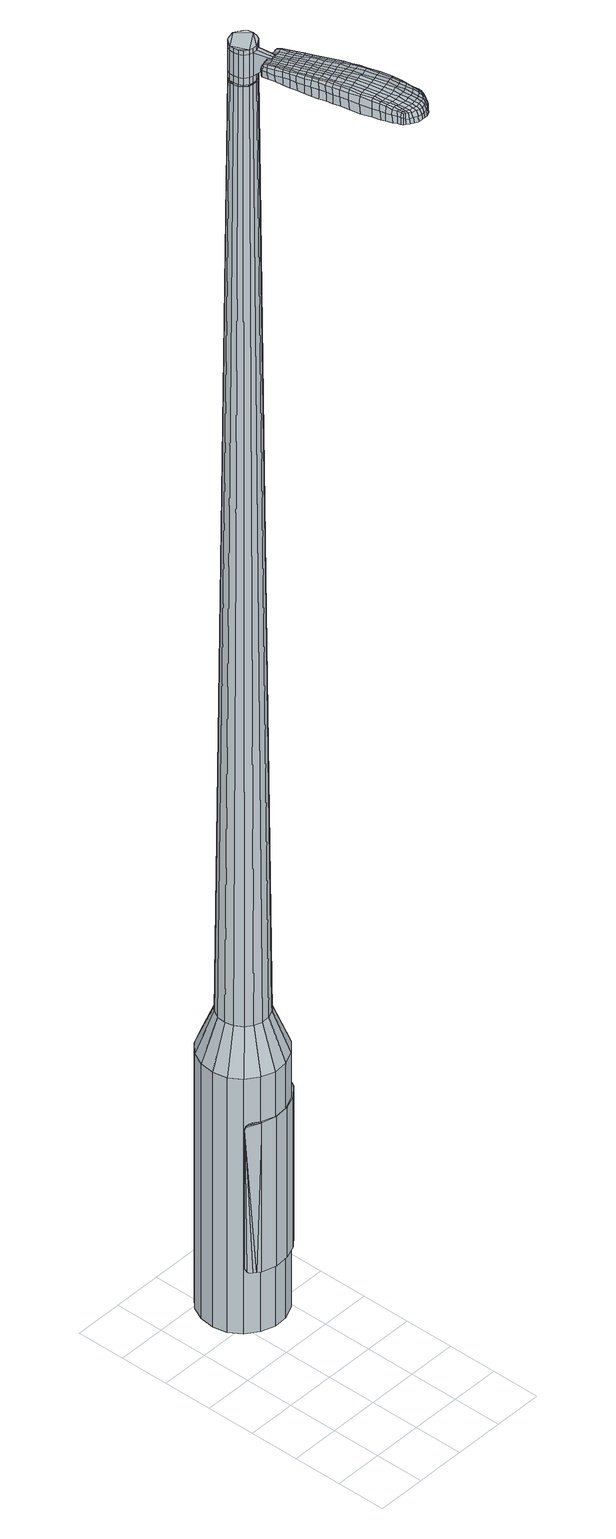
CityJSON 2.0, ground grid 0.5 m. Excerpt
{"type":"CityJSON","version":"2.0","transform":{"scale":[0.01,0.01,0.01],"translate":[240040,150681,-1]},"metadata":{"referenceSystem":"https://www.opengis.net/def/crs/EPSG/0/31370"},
"CityObjects":{
"object1":{"type":"GenericCityObject","attributes":{"cluster":826,"mean_distance_to_centroid":0.314,"new_centroid_x":240040.73,"new_centroid_y":150683.24,"mean_distance_to_camera":9.66,"H1":10.54,"H2":10,"Z_final":110.81,"cluster2":-1,"proj_x":240033.85,"proj_y":150684.79,"id_line":24051,"bearing_l":12.71,"distance":7.05,"orientation":"right","G_obj":282.71},"geometry":[{"type":"MultiSurface","lod":"2","boundaries":[[[0,1,2,3]],[[1,4,5,2]],[[4,6,7,5]],[[6,8,9,7]],[[8,10,11,9]],[[10,12,13,11]],[[12,14,15,13]],[[14,16,17,15]],[[16,18,19,17]],[[18,20,21,19]],[[20,22,23,21]],[[22,24,25,23]],[[24,26,27,25]],[[26,28,29,27]],[[28,30,31,29]],[[30,32,33,31]],[[32,34,35,33]],[[34,0,3,35]],[[36,37,38,39]],[[38,40,41,42]],[[41,43,42]],[[42,44,45,46]],[[45,47,46]],[[46,48,49,50]],[[49,51,50]],[[42,46,50,38]],[[50,52,39,38]],[[53,36,39]],[[2,5,7,35]],[[7,9,11,15]],[[11,13,15]],[[15,17,19,23]],[[19,21,23]],[[23,25,27,31]],[[27,29,31]],[[15,23,31,7]],[[31,33,35,7]],[[3,2,35]],[[1,0,54,55]],[[0,34,56,54]],[[34,32,57,56]],[[32,30,58,57]],[[30,28,59,58]],[[28,26,60,59]],[[26,24,61,60]],[[24,22,62,61]],[[22,20,63,62]],[[20,18,64,63]],[[18,16,65,64]],[[16,14,66,65]],[[14,12,67,66]],[[12,10,68,67]],[[10,8,69,68]],[[8,6,70,69]],[[6,4,71,70]],[[4,1,55,71]],[[55,54,72,73]],[[54,56,74,72]],[[56,57,75,74]],[[57,58,76,75]],[[58,59,77,76]],[[59,60,78,77]],[[60,61,79,78]],[[61,62,80,79]],[[62,63,81,80]],[[63,64,82,81]],[[64,65,83,82]],[[65,66,84,83]],[[66,67,85,84]],[[67,68,86,85]],[[68,69,87,86]],[[69,70,88,87]],[[70,71,89,88]],[[71,55,73,89]],[[90,91,92,93]],[[74,94,91,90]],[[95,96,94,74]],[[97,98,96,95]],[[99,100,98,97]],[[101,102,100,99]],[[79,103,102,101]],[[80,104,103,79]],[[105,106,104,80]],[[82,107,106,105]],[[108,109,107,82]],[[110,111,109,108]],[[112,113,111,110]],[[86,114,113,112]],[[87,115,114,86]],[[116,117,115,87]],[[118,119,117,116]],[[93,92,119,118]],[[120,121,122,123]],[[124,120,123,125]],[[126,124,125,127]],[[128,126,127,129]],[[130,128,129,131]],[[132,130,131,133]],[[134,132,133,135]],[[136,134,135,137]],[[138,136,137,139]],[[140,138,139,141]],[[142,140,141,143]],[[144,142,143,145]],[[146,144,145,147]],[[148,146,147,149]],[[150,148,149,151]],[[152,150,151,153]],[[73,72,90,93]],[[72,74,90]],[[75,95,74]],[[75,76,97,95]],[[76,77,99,97]],[[77,78,101,99]],[[78,79,101]],[[81,105,80]],[[81,82,105]],[[83,108,82]],[[83,84,110,108]],[[84,85,112,110]],[[85,86,112]],[[88,116,87]],[[88,89,118,116]],[[89,73,93,118]],[[154,155,92,91]],[[155,156,119,92]],[[156,157,117,119]],[[157,115,117]],[[158,113,114]],[[158,159,111,113]],[[159,160,109,111]],[[160,107,109]],[[161,106,107]],[[161,104,106]],[[162,102,103]],[[162,163,100,102]],[[163,164,98,100]],[[164,165,96,98]],[[165,94,96]],[[154,91,94]],[[39,52,152,166]],[[155,154,167,153]],[[53,39,166,121]],[[154,94,122,167]],[[36,53,121,120]],[[94,165,123,122]],[[37,36,120,124]],[[165,164,125,123]],[[38,37,124,126]],[[164,163,127,125]],[[40,38,126,128]],[[163,162,129,127]],[[41,40,128,130]],[[162,103,131,129]],[[43,41,130,132]],[[103,104,133,131]],[[42,43,132,134]],[[104,161,135,133]],[[44,42,134,136]],[[161,107,137,135]],[[45,44,136,138]],[[107,160,139,137]],[[47,45,138,140]],[[160,159,141,139]],[[46,47,140,142]],[[159,158,143,141]],[[48,46,142,144]],[[158,114,145,143]],[[49,48,144,146]],[[114,115,147,145]],[[51,49,146,148]],[[115,157,149,147]],[[50,51,148,150]],[[157,156,151,149]],[[52,50,150,152]],[[156,155,153,151]],[[152,153,168,169]],[[153,167,170,168]],[[167,122,171,170]],[[122,121,172,171]],[[121,166,173,172]],[[166,152,169,173]],[[174,175,176,177]],[[178,174,177,179]],[[174,178,180,181]],[[175,174,181,182]],[[183,184,185,186]],[[187,183,186,188]],[[183,187,189,190]],[[184,183,190,191]],[[192,193,194,195]],[[196,192,195,197]],[[192,196,198,199]],[[193,192,199,200]],[[201,202,203,204]],[[205,201,204,206]],[[201,205,207,208]],[[202,201,208,209]],[[210,211,212,213]],[[214,210,213,215]],[[210,214,216,217]],[[211,210,217,218]],[[219,220,221,222]],[[223,219,222,224]],[[219,223,225,226]],[[220,219,226,227]],[[228,229,230,231]],[[220,228,231,221]],[[228,220,227,232]],[[229,228,232,233]],[[234,235,236,237]],[[229,234,237,230]],[[234,229,233,238]],[[235,234,238,239]],[[240,178,179,241]],[[235,240,241,236]],[[240,235,239,242]],[[178,240,242,180]],[[243,244,245,246]],[[247,243,246,248]],[[243,247,249,250]],[[244,243,250,251]],[[252,253,254,255]],[[244,252,255,245]],[[252,244,251,256]],[[253,252,256,257]],[[258,259,260,261]],[[253,258,261,254]],[[258,253,257,262]],[[259,258,262,263]],[[264,265,266,267]],[[259,264,267,260]],[[264,259,263,268]],[[265,264,268,269]],[[270,175,182,271]],[[265,270,271,266]],[[270,265,269,272]],[[175,270,272,176]],[[273,274,275,276]],[[277,273,276,278]],[[273,277,279,280]],[[274,273,280,281]],[[282,283,284,285]],[[274,282,285,275]],[[282,274,281,286]],[[283,282,286,287]],[[288,289,290,291]],[[283,288,291,284]],[[288,283,287,292]],[[289,288,292,293]],[[294,187,188,295]],[[289,294,295,290]],[[294,289,293,296]],[[187,294,296,189]],[[297,298,299,300]],[[301,297,300,302]],[[297,301,303,304]],[[298,297,304,305]],[[306,307,308,309]],[[298,306,309,299]],[[306,298,305,310]],[[307,306,310,311]],[[312,313,314,315]],[[307,312,315,308]],[[312,307,311,316]],[[313,312,316,317]],[[318,319,320,321]],[[313,318,321,314]],[[318,313,317,322]],[[319,318,322,323]],[[324,184,191,325]],[[319,324,325,320]],[[324,319,323,326]],[[184,324,326,185]],[[327,213,212,328]],[[329,327,328,330]],[[327,329,331,332]],[[213,327,332,215]],[[333,329,330,334]],[[335,333,334,336]],[[333,335,337,338]],[[329,333,338,331]],[[339,335,336,340]],[[341,339,340,342]],[[339,341,343,344]],[[335,339,344,337]],[[345,341,342,346]],[[347,345,346,348]],[[345,347,349,350]],[[341,345,350,343]],[[351,347,348,352]],[[202,351,352,203]],[[351,202,209,353]],[[347,351,353,349]],[[354,355,200,199]],[[356,354,199,198]],[[354,356,357,358]],[[355,354,358,359]],[[360,361,359,358]],[[362,360,358,357]],[[360,362,363,364]],[[361,360,364,365]],[[366,367,365,364]],[[368,366,364,363]],[[366,368,369,370]],[[367,366,370,371]],[[372,373,371,370]],[[374,372,370,369]],[[372,374,207,205]],[[373,372,205,206]],[[375,376,377,378]],[[277,375,378,279]],[[375,277,278,379]],[[376,375,379,380]],[[381,196,197,382]],[[376,381,382,377]],[[381,376,380,383]],[[196,381,383,198]],[[384,385,386,387]],[[223,384,387,225]],[[384,223,224,388]],[[385,384,388,389]],[[390,391,392,393]],[[385,390,393,386]],[[390,385,389,394]],[[391,390,394,395]],[[396,193,200,397]],[[391,396,397,392]],[[396,391,395,398]],[[193,396,398,194]],[[399,400,401,402]],[[181,399,402,182]],[[399,181,180,403]],[[400,399,403,404]],[[405,406,407,408]],[[400,405,408,401]],[[405,400,404,409]],[[406,405,409,410]],[[411,204,203,412]],[[406,411,412,407]],[[411,406,410,413]],[[204,411,413,206]],[[414,415,416,417]],[[186,414,417,188]],[[414,186,185,418]],[[415,414,418,419]],[[420,208,207,421]],[[415,420,421,416]],[[420,415,419,422]],[[208,420,422,209]],[[423,424,425,426]],[[301,423,426,303]],[[423,301,302,427]],[[424,423,427,428]],[[429,214,215,430]],[[424,429,430,425]],[[429,424,428,431]],[[214,429,431,216]],[[432,433,434,435]],[[247,432,435,249]],[[432,247,248,436]],[[433,432,436,437]],[[438,439,440,441]],[[433,438,441,434]],[[438,433,437,442]],[[439,438,442,443]],[[444,211,218,445]],[[439,444,445,440]],[[444,439,443,446]],[[211,444,446,212]],[[447,448,437,436]],[[246,447,436,248]],[[447,246,245,449]],[[448,447,449,450]],[[451,452,443,442]],[[448,451,442,437]],[[451,448,450,453]],[[452,451,453,454]],[[455,328,212,446]],[[452,455,446,443]],[[455,452,454,456]],[[328,455,456,330]],[[457,458,459,460]],[[304,457,460,305]],[[457,304,303,426]],[[458,457,426,425]],[[461,332,331,462]],[[458,461,462,459]],[[461,458,425,430]],[[332,461,430,215]],[[463,464,450,449]],[[255,463,449,245]],[[463,255,254,465]],[[464,463,465,466]],[[467,468,454,453]],[[464,467,453,450]],[[467,464,466,469]],[[468,467,469,470]],[[471,334,330,456]],[[468,471,456,454]],[[471,468,470,472]],[[334,471,472,336]],[[473,474,475,476]],[[310,473,476,311]],[[473,310,305,460]],[[474,473,460,459]],[[477,338,337,478]],[[474,477,478,475]],[[477,474,459,462]],[[338,477,462,331]],[[479,480,466,465]],[[261,479,465,254]],[[479,261,260,481]],[[480,479,481,482]],[[483,484,470,469]],[[480,483,469,466]],[[483,480,482,485]],[[484,483,485,486]],[[487,340,336,472]],[[484,487,472,470]],[[487,484,486,488]],[[340,487,488,342]],[[489,490,491,492]],[[316,489,492,317]],[[489,316,311,476]],[[490,489,476,475]],[[493,344,343,494]],[[490,493,494,491]],[[493,490,475,478]],[[344,493,478,337]],[[495,496,482,481]],[[267,495,481,260]],[[495,267,266,497]],[[496,495,497,498]],[[499,500,486,485]],[[496,499,485,482]],[[499,496,498,501]],[[500,499,501,502]],[[503,346,342,488]],[[500,503,488,486]],[[503,500,502,504]],[[346,503,504,348]],[[505,506,507,508]],[[322,505,508,323]],[[505,322,317,492]],[[506,505,492,491]],[[509,350,349,510]],[[506,509,510,507]],[[509,506,491,494]],[[350,509,494,343]],[[511,512,498,497]],[[271,511,497,266]],[[511,271,182,402]],[[512,511,402,401]],[[513,514,502,501]],[[512,513,501,498]],[[513,512,401,408]],[[514,513,408,407]],[[515,352,348,504]],[[514,515,504,502]],[[515,514,407,412]],[[352,515,412,203]],[[516,517,419,418]],[[326,516,418,185]],[[516,326,323,508]],[[517,516,508,507]],[[518,353,209,422]],[[517,518,422,419]],[[518,517,507,510]],[[353,518,510,349]],[[519,520,380,379]],[[276,519,379,278]],[[519,276,275,521]],[[520,519,521,522]],[[523,356,198,383]],[[520,523,383,380]],[[523,520,522,524]],[[356,523,524,357]],[[525,526,527,528]],[[226,525,528,227]],[[525,226,225,387]],[[526,525,387,386]],[[529,530,531,532]],[[526,529,532,527]],[[529,526,386,393]],[[530,529,393,392]],[[533,355,359,534]],[[530,533,534,531]],[[533,530,392,397]],[[355,533,397,200]],[[535,536,522,521]],[[285,535,521,275]],[[535,285,284,537]],[[536,535,537,538]],[[539,362,357,524]],[[536,539,524,522]],[[539,536,538,540]],[[362,539,540,363]],[[541,542,543,544]],[[232,541,544,233]],[[541,232,227,528]],[[542,541,528,527]],[[545,546,547,548]],[[542,545,548,543]],[[545,542,527,532]],[[546,545,532,531]],[[549,361,365,550]],[[546,549,550,547]],[[549,546,531,534]],[[361,549,534,359]],[[551,552,538,537]],[[291,551,537,284]],[[551,291,290,553]],[[552,551,553,554]],[[555,368,363,540]],[[552,555,540,538]],[[555,552,554,556]],[[368,555,556,369]],[[557,558,559,560]],[[238,557,560,239]],[[557,238,233,544]],[[558,557,544,543]],[[561,562,563,564]],[[558,561,564,559]],[[561,558,543,548]],[[562,561,548,547]],[[565,367,371,566]],[[562,565,566,563]],[[565,562,547,550]],[[367,565,550,365]],[[567,568,554,553]],[[295,567,553,290]],[[567,295,188,417]],[[568,567,417,416]],[[569,374,369,556]],[[568,569,556,554]],[[569,568,416,421]],[[374,569,421,207]],[[570,571,404,403]],[[242,570,403,180]],[[570,242,239,560]],[[571,570,560,559]],[[572,573,410,409]],[[571,572,409,404]],[[572,571,559,564]],[[573,572,564,563]],[[574,373,206,413]],[[573,574,413,410]],[[574,573,563,566]],[[373,574,566,371]],[[575,576,577,578]],[[578,577,579,580]],[[581,579,577,582]],[[582,577,576,583]],[[584,585,586,587]],[[587,586,588,589]],[[590,588,586,591]],[[591,586,585,592]],[[593,594,595,596]],[[596,595,597,598]],[[599,597,595,600]],[[600,595,594,601]],[[602,603,604,605]],[[605,604,606,607]],[[608,606,604,609]],[[609,604,603,610]],[[611,612,613,614]],[[614,613,615,616]],[[617,615,613,618]],[[618,613,612,619]],[[620,621,622,623]],[[623,622,624,625]],[[626,624,622,627]],[[627,622,621,628]],[[629,630,631,632]],[[632,631,621,620]],[[628,621,631,633]],[[633,631,630,634]],[[635,636,637,638]],[[638,637,630,629]],[[634,630,637,639]],[[639,637,636,640]],[[580,579,641,642]],[[642,641,636,635]],[[640,636,641,643]],[[643,641,579,581]],[[644,645,646,647]],[[647,646,648,649]],[[650,648,646,651]],[[651,646,645,652]],[[653,654,655,656]],[[656,655,645,644]],[[652,645,655,657]],[[657,655,654,658]],[[659,660,661,662]],[[662,661,654,653]],[[658,654,661,663]],[[663,661,660,664]],[[665,666,667,668]],[[668,667,660,659]],[[664,660,667,669]],[[669,667,666,670]],[[583,576,671,672]],[[672,671,666,665]],[[670,666,671,673]],[[673,671,576,575]],[[674,675,676,677]],[[677,676,678,679]],[[680,678,676,681]],[[681,676,675,682]],[[683,684,685,686]],[[686,685,675,674]],[[682,675,685,687]],[[687,685,684,688]],[[689,690,691,692]],[[692,691,684,683]],[[688,684,691,693]],[[693,691,690,694]],[[589,588,695,696]],[[696,695,690,689]],[[694,690,695,697]],[[697,695,588,590]],[[698,699,700,701]],[[701,700,702,703]],[[704,702,700,705]],[[705,700,699,706]],[[707,708,709,710]],[[710,709,699,698]],[[706,699,709,711]],[[711,709,708,712]],[[713,714,715,716]],[[716,715,708,707]],[[712,708,715,717]],[[717,715,714,718]],[[719,720,721,722]],[[722,721,714,713]],[[718,714,721,723]],[[723,721,720,724]],[[592,585,725,726]],[[726,725,720,719]],[[724,720,725,727]],[[727,725,585,584]],[[611,614,728,729]],[[729,728,730,731]],[[732,730,728,733]],[[733,728,614,616]],[[731,730,734,735]],[[735,734,736,737]],[[738,736,734,739]],[[739,734,730,732]],[[737,736,740,741]],[[741,740,742,743]],[[744,742,740,745]],[[745,740,736,738]],[[743,742,746,747]],[[747,746,748,749]],[[750,748,746,751]],[[751,746,742,744]],[[749,748,752,753]],[[753,752,603,602]],[[610,603,752,754]],[[754,752,748,750]],[[601,755,756,600]],[[600,756,757,599]],[[758,757,756,759]],[[759,756,755,760]],[[760,761,762,759]],[[759,762,763,758]],[[764,763,762,765]],[[765,762,761,766]],[[766,767,768,765]],[[765,768,769,764]],[[770,769,768,771]],[[771,768,767,772]],[[772,773,774,771]],[[771,774,775,770]],[[608,775,774,606]],[[606,774,773,607]],[[776,777,778,779]],[[779,778,678,680]],[[679,678,778,780]],[[780,778,777,781]],[[598,597,782,783]],[[783,782,777,776]],[[781,777,782,784]],[[784,782,597,599]],[[785,786,787,788]],[[788,787,624,626]],[[625,624,787,789]],[[789,787,786,790]],[[791,792,793,794]],[[794,793,786,785]],[[790,786,793,795]],[[795,793,792,796]],[[601,594,797,798]],[[798,797,792,791]],[[796,792,797,799]],[[799,797,594,593]],[[800,801,802,803]],[[803,802,582,583]],[[581,582,802,804]],[[804,802,801,805]],[[806,807,808,809]],[[809,808,801,800]],[[805,801,808,810]],[[810,808,807,811]],[[602,605,812,813]],[[813,812,807,806]],[[811,807,812,814]],[[814,812,605,607]],[[815,816,817,818]],[[818,817,587,589]],[[584,587,817,819]],[[819,817,816,820]],[[608,609,821,822]],[[822,821,816,815]],[[820,816,821,823]],[[823,821,609,610]],[[824,825,826,827]],[[827,826,702,704]],[[703,702,826,828]],[[828,826,825,829]],[[616,615,830,831]],[[831,830,825,824]],[[829,825,830,832]],[[832,830,615,617]],[[833,834,835,836]],[[836,835,648,650]],[[649,648,835,837]],[[835,834,837]],[[838,839,840,841]],[[841,840,834,833]],[[837,834,840,842]],[[842,840,839,843]],[[619,612,844,845]],[[845,844,839,838]],[[843,839,844,846]],[[846,844,612,611]],[[837,847,647,649]],[[644,647,847,848]],[[848,847,849]],[[843,850,851,842]],[[842,851,847,837]],[[849,847,851,852]],[[852,851,850,853]],[[611,729,854,846]],[[846,854,850,843]],[[853,850,854,855]],[[855,854,729,731]],[[856,857,858,859]],[[859,858,705,706]],[[704,705,858,827]],[[827,858,857,824]],[[732,733,860,861]],[[861,860,857,856]],[[824,857,860,831]],[[831,860,733,616]],[[849,862,863,848]],[[848,863,656,644]],[[653,656,863,864]],[[863,862,864]],[[853,865,866,852]],[[852,866,862,849]],[[864,862,866,867]],[[867,866,865,868]],[[731,735,869,855]],[[855,869,865,853]],[[868,865,869,870]],[[870,869,735,737]],[[871,872,873,874]],[[874,873,711,712]],[[706,711,873,859]],[[859,873,872,856]],[[738,739,875,876]],[[876,875,872,871]],[[856,872,875,861]],[[861,875,739,732]],[[877,878,864]],[[864,878,662,653]],[[659,662,878,879]],[[879,878,877,880]],[[868,881,882,867]],[[867,882,877,864]],[[880,877,882,883]],[[883,882,881,884]],[[737,741,885,870]],[[870,885,881,868]],[[884,881,885,886]],[[886,885,741,743]],[[887,888,889,890]],[[890,889,717,718]],[[712,717,889,874]],[[874,889,888,871]],[[744,745,891,892]],[[892,891,888,887]],[[871,888,891,876]],[[876,891,745,738]],[[880,893,894,879]],[[879,894,668,659]],[[665,668,894,895]],[[895,894,893,896]],[[884,897,898,883]],[[883,898,893,880]],[[896,893,898,899]],[[899,898,897,900]],[[743,747,901,886]],[[886,901,897,884]],[[900,897,901,902]],[[902,901,747,749]],[[903,904,905,906]],[[906,905,723,724]],[[718,723,905,890]],[[890,905,904,887]],[[750,751,907,908]],[[908,907,904,903]],[[887,904,907,892]],[[892,907,751,744]],[[896,909,910,895]],[[895,910,672,665]],[[583,672,910,803]],[[803,910,909,800]],[[900,911,912,899]],[[899,912,909,896]],[[800,909,912,809]],[[809,912,911,806]],[[749,753,913,902]],[[902,913,911,900]],[[806,911,913,813]],[[813,913,753,602]],[[820,914,915,819]],[[819,915,727,584]],[[724,727,915,906]],[[906,915,914,903]],[[610,754,916,823]],[[823,916,914,820]],[[903,914,916,908]],[[908,916,754,750]],[[781,917,918,780]],[[780,918,677,679]],[[674,677,918,919]],[[919,918,917,920]],[[599,757,921,784]],[[784,921,917,781]],[[920,917,921,922]],[[922,921,757,758]],[[923,924,925,926]],[[926,925,627,628]],[[626,627,925,788]],[[788,925,924,785]],[[927,928,929,930]],[[930,929,924,923]],[[785,924,929,794]],[[794,929,928,791]],[[760,755,931,932]],[[932,931,928,927]],[[791,928,931,798]],[[798,931,755,601]],[[920,933,934,919]],[[919,934,686,674]],[[683,686,934,935]],[[935,934,933,936]],[[758,763,937,922]],[[922,937,933,920]],[[936,933,937,938]],[[938,937,763,764]],[[939,940,941,942]],[[942,941,633,634]],[[628,633,941,926]],[[926,941,940,923]],[[943,944,945,946]],[[946,945,940,939]],[[923,940,945,930]],[[930,945,944,927]],[[766,761,947,948]],[[948,947,944,943]],[[927,944,947,932]],[[932,947,761,760]],[[936,949,950,935]],[[935,950,692,683]],[[689,692,950,951]],[[951,950,949,952]],[[764,769,953,938]],[[938,953,949,936]],[[952,949,953,954]],[[954,953,769,770]],[[955,956,957,958]],[[958,957,639,640]],[[634,639,957,942]],[[942,957,956,939]],[[959,960,961,962]],[[962,961,956,955]],[[939,956,961,946]],[[946,961,960,943]],[[772,767,963,964]],[[964,963,960,959]],[[943,960,963,948]],[[948,963,767,766]],[[952,965,966,951]],[[951,966,696,689]],[[589,696,966,818]],[[818,966,965,815]],[[770,775,967,954]],[[954,967,965,952]],[[815,965,967,822]],[[822,967,775,608]],[[805,968,969,804]],[[804,969,643,581]],[[640,643,969,958]],[[958,969,968,955]],[[811,970,971,810]],[[810,971,968,805]],[[955,968,971,962]],[[962,971,970,959]],[[607,773,972,814]],[[814,972,970,811]],[[959,970,972,964]],[[964,972,773,772]],[[575,578,177,176]],[[578,580,179,177]],[[590,591,190,189]],[[591,592,191,190]],[[593,596,195,194]],[[596,598,197,195]],[[617,618,217,216]],[[618,619,218,217]],[[620,623,222,221]],[[623,625,224,222]],[[629,632,231,230]],[[632,620,221,231]],[[635,638,237,236]],[[638,629,230,237]],[[580,642,241,179]],[[642,635,236,241]],[[650,651,250,249]],[[651,652,251,250]],[[652,657,256,251]],[[657,658,257,256]],[[658,663,262,257]],[[663,664,263,262]],[[664,669,268,263]],[[669,670,269,268]],[[670,673,272,269]],[[673,575,176,272]],[[680,681,280,279]],[[681,682,281,280]],[[682,687,286,281]],[[687,688,287,286]],[[688,693,292,287]],[[693,694,293,292]],[[694,697,296,293]],[[697,590,189,296]],[[698,701,300,299]],[[701,703,302,300]],[[707,710,309,308]],[[710,698,299,309]],[[713,716,315,314]],[[716,707,308,315]],[[719,722,321,320]],[[722,713,314,321]],[[592,726,325,191]],[[726,719,320,325]],[[776,779,378,377]],[[779,680,279,378]],[[598,783,382,197]],[[783,776,377,382]],[[625,789,388,224]],[[789,790,389,388]],[[790,795,394,389]],[[795,796,395,394]],[[796,799,398,395]],[[799,593,194,398]],[[703,828,427,302]],[[828,829,428,427]],[[829,832,431,428]],[[832,617,216,431]],[[833,836,435,434]],[[836,650,249,435]],[[838,841,441,440]],[[841,833,434,441]],[[619,845,445,218]],[[845,838,440,445]],[[973,974,975,976]],[[977,978,976,975]],[[979,980,981,982]],[[983,984,985,986]],[[974,987,988,975]],[[989,977,975,988]],[[990,979,982,991]],[[992,993,984,983]],[[987,994,995,988]],[[995,996,989,988]],[[997,990,991,998]],[[999,993,992,1000]],[[994,1001,1002,995]],[[1002,1003,996,995]],[[1004,997,998,1005]],[[1006,999,1000,1007]],[[1008,1009,1010,1011]],[[1012,1013,1009,1008]],[[1012,1014,1015,1013]],[[1014,1016,1017,1015]],[[1018,1019,1020,1021]],[[1022,1023,1019,1018]],[[1024,1025,1023,1022]],[[1026,1027,1025,1024]],[[1021,1010,1009,1018]],[[1018,1009,1013,1022]],[[1013,1015,1024,1022]],[[1015,1017,1026,1024]],[[982,981,978,977]],[[991,982,977,989]],[[996,998,991,989]],[[1003,1005,998,996]],[[983,986,980,979]],[[992,983,979,990]],[[1000,992,990,997]],[[1007,1000,997,1004]],[[984,1008,1011,985]],[[993,1012,1008,984]],[[1014,1012,993,999]],[[1016,1014,999,1006]],[[1028,1029,1030,1031]],[[1030,1032,1033,1034]],[[1030,1034,1035,1036]],[[1030,1036,1031]],[[1037,1028,1031,1038]],[[1039,1038,1031,1040]],[[1041,1040,1031]],[[1042,1030,1029,1043]],[[1044,1042,1043,1045]],[[1046,1044,1045,1047]],[[1048,1046,1047,1049]],[[1050,1048,1049,1051]],[[1051,1052,1053,1054]],[[1051,1054,1055,1056]],[[1051,1056,1057,1058]],[[1057,1059,1060,1061]],[[1057,1061,1062,1063]],[[1057,1063,1058]],[[1051,1058,1050]],[[1064,1065,1029,1028]],[[1066,1067,1032,1030]],[[1068,1069,1041,1031]],[[1065,1070,1043,1029]],[[1071,1066,1030,1042]],[[1070,1072,1045,1043]],[[1073,1071,1042,1044]],[[1072,1074,1047,1045]],[[1075,1073,1044,1046]],[[1074,1076,1049,1047]],[[1077,1075,1046,1048]],[[1076,1078,1051,1049]],[[1079,1077,1048,1050]],[[1078,1080,1052,1051]],[[1081,1082,1059,1057]],[[1083,1079,1050,1058]],[[1053,1052,1080,1084]],[[1054,1053,1084,1085]],[[1055,1054,1085,1086]],[[1056,1055,1086,1087]],[[1057,1056,1087,1081]],[[1088,1064,1028,1037]],[[1089,1088,1037,1038]],[[1090,1089,1038,1039]],[[1091,1090,1039,1040]],[[1069,1091,1040,1041]],[[1033,1032,1067,1092]],[[1060,1059,1082,1093]],[[1034,1033,1092,1094]],[[1035,1034,1094,1095]],[[1036,1035,1095,1096]],[[1031,1036,1096,1068]],[[1061,1060,1093,1097]],[[1062,1061,1097,1098]],[[1063,1062,1098,1099]],[[1058,1063,1099,1083]]]}]}
},
"vertices":[
[84,181,384],[70,180,384],[70,180,96],[84,181,96],[56,185,384],[56,185,96],[44,194,384],[44,194,96],[36,206,384],[36,206,96],[33,220,384],[33,220,96],[35,235,384],[35,235,96],[41,248,384],[41,248,96],[52,258,384],[52,258,96],[66,264,384],[66,264,96],[80,264,384],[80,264,96],[95,260,384],[95,260,96],[106,251,384],[106,251,96],[114,239,384],[114,239,96],[117,224,384],[117,224,96],[116,210,384],[116,210,96],[109,197,384],[109,197,96],[98,187,384],[98,187,96],[86,214,1524],[88,218,1524],[89,223,1524],[78,209,1524],[88,228,1524],[85,231,1524],[77,236,1524],[81,234,1524],[72,235,1524],[68,234,1524],[62,226,1524],[64,230,1524],[62,222,1524],[63,217,1524],[69,210,1524],[65,213,1524],[73,209,1524],[82,211,1524],[81,198,429],[72,197,429],[89,201,429],[95,207,429],[99,215,429],[100,223,429],[98,232,429],[94,239,429],[87,245,429],[78,247,429],[70,247,429],[62,243,429],[55,238,429],[51,230,429],[50,221,429],[52,213,429],[57,205,429],[64,200,429],[78,209,1483],[73,209,1483],[82,211,1483],[86,214,1483],[88,218,1483],[89,223,1483],[88,228,1483],[85,231,1483],[81,234,1483],[77,236,1483],[72,235,1483],[68,234,1483],[64,230,1483],[62,226,1483],[62,222,1483],[63,217,1483],[65,213,1483],[69,210,1483],[78,210,1483],[78,210,1485],[73,210,1485],[73,210,1483],[82,211,1485],[85,215,1483],[85,215,1485],[87,218,1483],[87,218,1485],[88,223,1483],[88,223,1485],[87,227,1483],[87,227,1485],[85,231,1485],[81,234,1485],[77,235,1483],[77,235,1485],[72,235,1485],[68,233,1483],[68,233,1485],[65,230,1483],[65,230,1485],[63,226,1483],[63,226,1485],[62,222,1485],[63,217,1485],[66,214,1483],[66,214,1485],[69,211,1483],[69,211,1485],[86,214,1519],[82,211,1519],[82,211,1493],[86,214,1493],[88,218,1519],[88,218,1493],[89,223,1519],[89,223,1493],[88,228,1519],[88,228,1493],[85,231,1519],[85,231,1493],[81,234,1519],[81,234,1493],[77,236,1519],[77,236,1493],[72,235,1519],[72,235,1493],[68,234,1519],[68,234,1493],[64,230,1519],[64,230,1493],[62,226,1519],[62,226,1493],[62,222,1519],[62,222,1493],[63,217,1519],[63,217,1493],[65,213,1519],[65,213,1493],[69,210,1519],[69,210,1493],[73,209,1519],[73,209,1493],[78,209,1485],[73,209,1485],[69,210,1485],[65,213,1485],[62,226,1485],[64,230,1485],[68,234,1485],[77,236,1485],[88,228,1485],[89,223,1485],[88,218,1485],[86,214,1485],[78,209,1519],[78,209,1493],[79,190,1513],[79,190,1518],[82,191,1513],[85,192,1513],[85,192,1518],[82,191,1518],[79,114,1519],[78,121,1518],[77,120,1509],[78,113,1510],[81,106,1519],[80,104,1510],[82,107,1526],[81,116,1525],[79,123,1525],[117,123,1519],[115,130,1518],[113,130,1525],[115,123,1525],[119,114,1519],[117,115,1526],[121,113,1510],[119,122,1510],[117,129,1509],[116,47,1519],[112,46,1519],[113,46,1513],[116,46,1513],[120,49,1519],[120,48,1513],[119,51,1524],[116,49,1524],[112,48,1524],[100,119,1530],[98,127,1529],[95,126,1529],[96,119,1530],[102,111,1531],[98,110,1531],[105,111,1530],[103,120,1530],[102,127,1529],[82,198,1512],[79,198,1512],[79,196,1517],[82,197,1517],[85,199,1512],[85,198,1517],[85,198,1506],[82,197,1506],[79,197,1506],[94,57,1519],[93,60,1519],[92,59,1512],[93,56,1512],[95,55,1518],[94,54,1512],[96,56,1522],[95,57,1523],[94,61,1524],[91,65,1519],[89,70,1519],[88,69,1512],[90,63,1512],[92,65,1524],[91,71,1525],[88,76,1519],[86,83,1519],[85,82,1511],[87,74,1511],[89,77,1526],[87,84,1526],[83,95,1519],[82,93,1510],[85,96,1526],[67,187,1513],[68,180,1513],[69,181,1518],[68,188,1517],[67,193,1512],[68,192,1516],[66,192,1506],[66,186,1507],[68,179,1507],[70,172,1514],[71,165,1515],[72,166,1520],[71,173,1519],[69,171,1507],[70,164,1507],[72,158,1515],[73,150,1516],[74,151,1522],[73,159,1521],[71,156,1508],[72,149,1508],[74,143,1517],[76,136,1517],[77,137,1524],[76,144,1523],[73,141,1508],[74,134,1509],[77,128,1518],[78,130,1524],[76,127,1509],[129,64,1519],[128,67,1519],[127,67,1524],[128,64,1523],[129,62,1518],[128,62,1522],[130,61,1512],[130,63,1512],[130,67,1512],[128,72,1519],[127,78,1519],[126,78,1525],[127,72,1524],[129,71,1512],[129,77,1512],[126,84,1519],[125,92,1519],[123,92,1526],[125,84,1526],[128,83,1511],[126,91,1511],[122,103,1519],[120,103,1526],[124,102,1510],[97,194,1513],[99,186,1513],[100,186,1507],[98,193,1507],[95,199,1512],[96,198,1506],[95,198,1516],[96,194,1517],[98,187,1518],[101,179,1514],[103,172,1515],[105,171,1507],[103,179,1507],[100,180,1519],[102,173,1520],[105,165,1515],[107,158,1516],[109,157,1508],[107,164,1508],[104,165,1521],[106,158,1522],[109,151,1517],[111,143,1517],[113,143,1509],[111,150,1508],[108,151,1523],[110,144,1524],[113,136,1518],[115,136,1509],[112,137,1524],[83,192,1519],[81,191,1519],[85,184,1520],[82,184,1520],[88,185,1520],[86,192,1519],[86,177,1522],[84,177,1522],[88,170,1523],[85,169,1523],[91,171,1523],[89,178,1521],[90,163,1524],[87,162,1524],[91,155,1525],[89,155,1525],[95,156,1525],[93,163,1524],[93,148,1526],[90,148,1526],[95,141,1527],[92,140,1527],[98,142,1527],[96,149,1526],[96,134,1528],[93,133,1528],[100,135,1528],[115,52,1527],[111,51,1527],[119,53,1526],[118,58,1527],[114,56,1528],[110,55,1528],[113,62,1529],[109,62,1529],[117,64,1528],[115,71,1530],[111,69,1530],[107,69,1530],[110,77,1531],[106,76,1531],[113,78,1530],[111,87,1531],[108,86,1531],[104,85,1531],[105,98,1531],[101,97,1531],[108,99,1531],[128,59,1518],[127,57,1519],[128,56,1513],[129,59,1513],[127,60,1523],[126,58,1523],[124,53,1519],[124,52,1513],[123,54,1524],[96,53,1518],[98,51,1518],[99,53,1523],[97,54,1523],[95,52,1513],[98,50,1513],[101,49,1519],[105,47,1519],[105,49,1524],[101,51,1523],[101,48,1513],[105,46,1513],[109,46,1519],[108,48,1524],[109,46,1513],[82,116,1528],[84,117,1528],[83,124,1528],[81,123,1527],[84,108,1528],[86,108,1529],[87,117,1529],[90,117,1530],[89,125,1529],[85,124,1528],[89,108,1529],[92,109,1530],[93,118,1530],[92,125,1529],[95,109,1531],[114,123,1528],[112,122,1529],[114,114,1529],[116,115,1528],[112,130,1527],[110,129,1528],[108,121,1529],[110,113,1530],[106,128,1528],[93,201,1512],[92,200,1512],[91,199,1517],[93,199,1517],[95,200,1506],[92,200,1506],[88,200,1512],[88,198,1517],[89,199,1506],[67,195,1512],[69,195,1512],[68,194,1506],[67,194,1506],[68,194,1517],[70,194,1517],[71,196,1512],[74,196,1512],[74,195,1506],[71,195,1506],[72,195,1517],[74,195,1517],[77,197,1512],[76,196,1506],[77,196,1517],[69,189,1519],[71,189,1519],[71,181,1520],[72,182,1520],[73,189,1519],[76,190,1519],[75,182,1520],[77,183,1520],[78,191,1519],[80,183,1520],[94,194,1519],[93,194,1519],[94,186,1520],[96,187,1520],[89,193,1519],[91,186,1520],[72,174,1521],[74,174,1521],[73,167,1522],[75,167,1522],[76,175,1521],[79,175,1521],[77,168,1522],[80,168,1523],[81,176,1522],[83,169,1523],[98,180,1521],[96,179,1521],[98,172,1522],[100,173,1522],[93,179,1521],[95,171,1522],[75,159,1523],[76,160,1523],[76,152,1524],[78,152,1524],[79,160,1523],[81,161,1524],[80,153,1525],[83,154,1525],[84,161,1524],[86,154,1525],[102,165,1523],[100,165,1523],[102,158,1524],[104,158,1524],[97,164,1524],[99,157,1525],[77,145,1525],[79,145,1525],[78,138,1526],[80,138,1526],[81,146,1526],[84,146,1526],[83,138,1527],[86,139,1527],[87,147,1526],[89,140,1527],[106,151,1525],[104,151,1525],[106,144,1526],[108,144,1526],[100,150,1526],[102,143,1527],[80,130,1527],[82,131,1527],[84,131,1527],[87,132,1528],[90,132,1528],[110,137,1527],[108,136,1527],[104,136,1528],[127,63,1525],[125,60,1525],[126,66,1526],[125,64,1526],[122,57,1526],[122,61,1527],[96,57,1525],[98,55,1525],[97,58,1526],[95,60,1525],[101,53,1525],[104,52,1526],[103,56,1527],[100,57,1526],[108,51,1526],[107,55,1527],[125,71,1526],[124,69,1527],[124,77,1527],[123,76,1528],[121,67,1528],[119,73,1529],[94,65,1526],[96,64,1527],[94,70,1528],[92,71,1527],[98,63,1527],[102,62,1528],[100,68,1529],[97,69,1528],[105,61,1528],[104,68,1530],[123,84,1528],[121,82,1529],[122,92,1528],[120,90,1529],[118,80,1529],[116,89,1530],[90,77,1528],[92,76,1528],[91,84,1529],[89,85,1528],[95,76,1529],[99,75,1530],[97,84,1530],[93,84,1530],[102,75,1530],[100,84,1531],[119,103,1529],[117,102,1529],[113,101,1530],[86,96,1528],[88,96,1529],[91,96,1530],[94,96,1530],[98,97,1531],[79,120,1509],[80,122,1518],[81,115,1518],[80,113,1509],[83,106,1519],[82,105,1510],[84,108,1525],[83,116,1525],[81,123,1525],[112,130,1525],[113,129,1518],[115,122,1518],[113,123,1525],[117,114,1519],[116,114,1525],[119,113,1510],[117,121,1509],[115,128,1509],[112,48,1513],[112,49,1519],[115,49,1519],[116,48,1513],[119,51,1519],[119,50,1513],[118,52,1524],[115,51,1524],[112,50,1524],[95,126,1528],[98,126,1528],[100,119,1529],[97,118,1529],[102,110,1529],[99,110,1529],[105,111,1529],[103,120,1529],[101,127,1528],[80,195,1516],[80,195,1512],[82,196,1512],[82,195,1516],[85,197,1512],[85,196,1516],[86,196,1506],[83,195,1506],[80,194,1506],[93,60,1512],[94,61,1519],[96,58,1518],[94,57,1512],[96,56,1518],[95,55,1512],[97,57,1522],[97,58,1523],[96,61,1523],[90,69,1512],[91,71,1519],[93,65,1519],[92,64,1512],[94,66,1524],[92,71,1525],[87,82,1511],[88,84,1519],[90,76,1519],[89,75,1511],[91,77,1525],[89,85,1526],[85,95,1519],[84,93,1510],[87,96,1526],[71,181,1518],[70,180,1513],[69,187,1513],[70,188,1517],[69,192,1512],[70,192,1515],[68,191,1506],[68,186,1506],[70,179,1507],[74,166,1520],[73,165,1514],[72,173,1514],[73,174,1519],[71,171,1507],[72,164,1507],[76,152,1522],[75,150,1516],[74,158,1515],[75,159,1521],[73,156,1508],[74,149,1508],[79,137,1523],[78,136,1517],[76,143,1516],[78,144,1522],[75,142,1508],[76,134,1508],[79,129,1517],[80,130,1524],[78,127,1509],[125,67,1523],[127,67,1519],[127,64,1518],[126,64,1523],[127,62,1518],[126,62,1522],[128,61,1512],[128,63,1512],[128,67,1512],[124,78,1525],[125,78,1519],[126,72,1519],[125,72,1524],[127,71,1512],[127,77,1512],[121,92,1526],[123,91,1519],[124,83,1519],[123,84,1525],[126,83,1511],[124,90,1511],[120,102,1519],[118,103,1526],[122,101,1510],[98,185,1507],[97,186,1513],[95,193,1513],[96,192,1506],[93,198,1512],[95,197,1506],[93,197,1515],[94,193,1517],[96,186,1518],[103,171,1507],[101,171,1514],[99,179,1514],[101,178,1507],[98,179,1519],[100,172,1520],[107,156,1508],[105,157,1516],[103,164,1515],[105,163,1508],[102,165,1521],[104,158,1522],[111,142,1508],[109,143,1517],[107,150,1516],[109,149,1508],[106,150,1522],[108,143,1523],[111,136,1517],[113,135,1509],[110,136,1524],[83,191,1518],[81,190,1518],[85,184,1519],[82,183,1519],[88,184,1519],[86,191,1518],[87,177,1520],[84,176,1520],[88,169,1521],[86,169,1521],[91,170,1521],[89,177,1520],[90,162,1523],[87,161,1523],[92,155,1524],[89,154,1524],[95,156,1524],[93,163,1523],[93,148,1525],[90,147,1525],[95,140,1526],[92,140,1526],[98,141,1526],[96,148,1525],[96,133,1527],[94,133,1527],[100,134,1527],[111,52,1526],[115,53,1526],[118,55,1525],[117,58,1526],[114,57,1526],[110,56,1526],[109,62,1528],[112,63,1528],[116,64,1527],[114,71,1528],[111,70,1529],[107,69,1529],[106,76,1530],[109,77,1530],[113,78,1529],[111,87,1530],[107,86,1530],[104,85,1530],[101,97,1530],[105,98,1530],[108,99,1530],[126,57,1513],[125,58,1518],[126,60,1518],[128,60,1512],[125,61,1523],[124,59,1523],[122,54,1519],[123,54,1513],[122,56,1523],[100,54,1523],[99,53,1518],[98,54,1518],[98,56,1523],[97,53,1512],[99,52,1512],[105,51,1523],[106,49,1519],[102,51,1519],[102,52,1523],[102,50,1513],[105,49,1513],[109,49,1519],[109,50,1524],[109,48,1513],[83,123,1527],[85,116,1527],[84,116,1527],[82,123,1526],[85,108,1527],[86,108,1528],[89,124,1528],[90,117,1528],[87,117,1528],[86,124,1527],[89,108,1528],[92,109,1529],[94,118,1529],[92,125,1528],[95,109,1529],[113,114,1528],[111,122,1527],[113,123,1527],[115,114,1527],[111,129,1526],[109,129,1527],[107,121,1528],[109,112,1528],[106,128,1527],[92,197,1516],[92,198,1512],[93,199,1512],[93,198,1516],[94,198,1506],[93,197,1506],[89,197,1512],[89,196,1516],[89,197,1506],[69,192,1506],[70,193,1512],[69,193,1512],[68,192,1506],[70,192,1516],[74,193,1506],[74,194,1512],[72,194,1512],[71,193,1506],[72,193,1516],[75,193,1516],[77,195,1512],[77,194,1506],[77,194,1516],[71,188,1518],[72,181,1519],[73,181,1519],[76,189,1518],[73,189,1518],[75,182,1519],[77,182,1519],[78,190,1518],[80,183,1519],[94,186,1519],[93,193,1518],[94,193,1518],[95,186,1519],[89,192,1518],[91,185,1519],[74,174,1520],[73,174,1520],[75,166,1521],[79,175,1520],[76,174,1520],[78,167,1521],[80,168,1521],[81,175,1520],[83,168,1521],[98,171,1521],[96,179,1520],[97,179,1520],[99,172,1521],[93,178,1520],[95,171,1521],[77,159,1522],[76,159,1522],[77,152,1523],[78,152,1523],[82,160,1522],[79,160,1522],[81,152,1523],[83,153,1524],[84,161,1523],[86,154,1524],[102,157,1523],[100,164,1522],[101,165,1522],[103,157,1523],[97,164,1522],[98,156,1523],[79,145,1524],[78,145,1524],[80,137,1525],[81,138,1525],[85,146,1525],[82,145,1524],[83,138,1525],[86,139,1526],[88,146,1525],[89,139,1526],[106,143,1525],[104,150,1524],[105,150,1524],[107,143,1525],[100,149,1524],[102,142,1525],[82,130,1526],[81,130,1526],[88,131,1527],[85,131,1526],[91,132,1527],[107,136,1526],[109,136,1526],[104,135,1526],[124,61,1524],[125,63,1524],[125,66,1525],[124,64,1525],[121,58,1525],[121,61,1525],[98,59,1525],[99,56,1524],[98,58,1524],[97,61,1525],[104,57,1526],[105,53,1525],[102,54,1524],[101,58,1525],[108,52,1525],[107,56,1526],[123,70,1526],[124,72,1526],[123,77,1526],[122,76,1527],[120,67,1526],[118,74,1527],[95,70,1527],[96,65,1526],[95,66,1526],[93,71,1526],[101,69,1528],[102,62,1527],[99,63,1526],[97,70,1527],[106,62,1527],[104,69,1528],[120,82,1527],[122,83,1527],[120,91,1527],[119,90,1528],[117,80,1528],[115,88,1529],[91,85,1528],[93,77,1527],[92,77,1527],[90,85,1527],[97,84,1529],[99,76,1529],[96,76,1528],[94,84,1528],[102,76,1529],[101,84,1530],[116,102,1528],[117,103,1528],[112,100,1529],[89,96,1528],[88,96,1528],[95,96,1529],[92,96,1529],[98,97,1530],[68,192,1508],[74,193,1508],[80,161,1509],[73,160,1509],[84,140,1510],[76,138,1510],[93,101,1512],[83,99,1512],[79,117,1511],[89,119,1511],[96,84,1513],[100,71,1514],[91,69,1514],[87,82,1513],[81,195,1508],[88,163,1509],[93,142,1510],[102,103,1512],[98,121,1511],[106,86,1513],[109,73,1514],[88,196,1508],[96,165,1509],[101,144,1510],[111,105,1512],[107,123,1511],[117,75,1514],[115,88,1513],[94,198,1508],[104,167,1509],[110,146,1510],[120,108,1512],[116,125,1511],[126,77,1514],[124,90,1513],[103,58,1514],[106,53,1514],[99,52,1514],[95,56,1514],[111,60,1514],[113,55,1514],[120,61,1514],[119,57,1514],[128,63,1514],[126,58,1514],[109,49,1515],[113,47,1515],[112,47,1515],[105,48,1515],[114,50,1515],[114,47,1515],[118,51,1515],[115,48,1515],[122,52,1515],[116,48,1515],[117,212,334],[117,208,334],[117,208,165],[119,223,171],[117,212,165],[118,216,165],[118,219,166],[118,221,167],[118,222,169],[118,216,334],[118,219,333],[118,221,332],[118,222,331],[119,223,328],[110,195,165],[110,195,334],[98,185,165],[98,185,334],[85,180,165],[85,180,334],[70,179,165],[70,179,334],[55,183,165],[55,183,334],[52,186,334],[49,188,334],[46,190,333],[45,191,332],[44,191,331],[43,192,328],[52,186,165],[43,192,171],[44,191,169],[45,191,167],[46,190,166],[49,188,165],[114,213,334],[114,209,334],[114,209,165],[114,213,165],[116,223,171],[116,223,328],[107,197,334],[107,197,165],[97,188,334],[97,188,165],[84,182,334],[84,182,165],[70,182,334],[70,182,165],[57,186,334],[57,186,165],[54,188,334],[45,194,328],[45,194,171],[54,188,165],[51,190,334],[48,192,333],[47,193,332],[46,194,331],[115,216,334],[115,219,333],[115,221,332],[116,222,331],[115,216,165],[46,194,169],[115,219,166],[115,221,167],[116,222,169],[47,193,167],[48,192,166],[51,190,165]
]}
